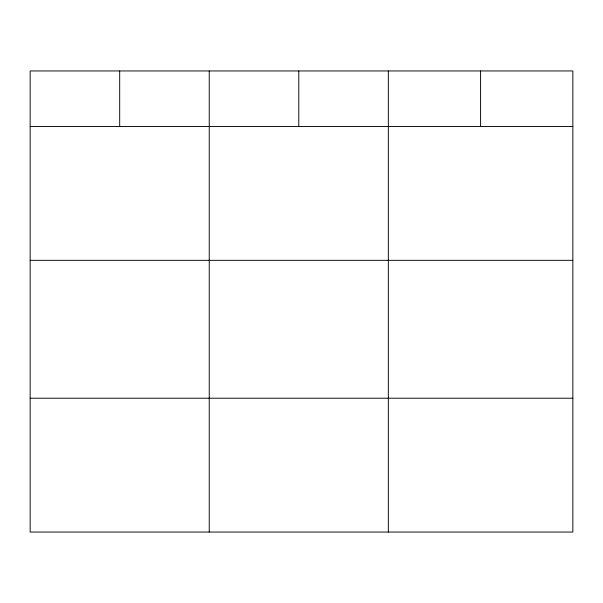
<?xml version="1.0" encoding="UTF-8"?>
<svg xmlns="http://www.w3.org/2000/svg" width="603" height="603" viewBox="0 0 603 603"><rect width="100%" height="100%" fill="white"/><g stroke="black" fill="none" stroke-linecap="round" stroke-linejoin="round"><path stroke-width="0.9" d="M572.85 260.33L572.85 70.95L30.15 70.95L30.15 532.05L572.85 532.05L572.85 260.33L30.15 260.33M30.15 126.494L572.85 126.494M30.15 398.214L572.85 398.214M480.591 70.95L480.591 126.494M388.332 70.95L388.332 532.05M298.786 70.95L298.786 126.494M209.241 70.95L209.241 532.05M119.696 70.95L119.696 126.494"/></g></svg>
